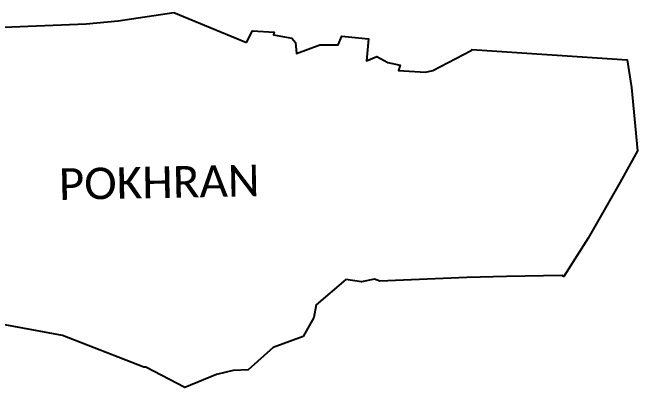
# Model space of a CAD drawing. Header units: metres. Extents: x 255252 to 262850, y 2202732 to 2208230.
# Drawn here: x 259051 to 262850, y 2205558 to 2207836 of the extents above; entities that cross this region are included whole.
import ezdxf

# ---------------------------------------------------------------- set-up
doc = ezdxf.new("R2010")
doc.units = ezdxf.units.M
doc.layers.add('village', color=3, linetype='Continuous')
doc.layers.add('VILLAGE NAME', color=250, linetype='Continuous')
doc.styles.get("Standard").update_dxf_attribs({"font": 'simplex.shx'})

msp = doc.modelspace()

# ---------------------------------------------------------------- linework, layer by layer
at = {"color": 6, "flags": 128}
msp.add_lwpolyline([(260032.8, 2207835.7), (260473.3, 2207654.3)], dxfattribs=at)
at = {"layer": 'village', "color": 6}
for points in [[(258997.5, 2207746.8, 0), (259498.1, 2207766.4, 0), (259693, 2207784.5, 0), (260032.8, 2207835.7, 0)], [(260473.3, 2207654.3, 0), (260510.5, 2207725, 0), (260641.4, 2207716.9, 0), (260637.5, 2207700.1, 0), (260750.1, 2207679.6, 0), (260771.6, 2207654.5, 0), (260778, 2207586.3, 0), (260919.1, 2207639.7, 0), (261031.6, 2207640.3, 0), (261052.9, 2207691.8, 0), (261216.3, 2207675, 0), (261204.1, 2207542.1, 0), (261266.3, 2207569, 0), (261332.3, 2207531.4, 0), (261408.1, 2207514.9, 0), (261398.4, 2207482.6, 0), (261562.8, 2207472.7, 0), (261606.1, 2207482.6, 0), (261839.8, 2207604.1, 0), (261842.8, 2207611, 0), (262788.3, 2207547.5, 0), (262814.5, 2207381, 0), (262850.5, 2206995, 0)], [(262850.5, 2206995, 0), (262746.1, 2206804.8, 0), (262550.1, 2206465, 0), (262401.7, 2206233.3, 0), (262391.7, 2206238, 0), (262054.3, 2206233.1, 0), (261812.6, 2206226.8, 0), (261284.1, 2206203.9, 0), (261252.3, 2206216.4, 0), (261172.6, 2206200, 0), (261078.1, 2206214.2, 0), (260897.9, 2206059.6, 0), (260883.7, 2205983.1, 0), (260817.4, 2205868.2, 0), (260635.3, 2205800.8, 0), (260484.5, 2205664.9, 0), (260393.5, 2205661.5, 0), (260291.6, 2205638, 0), (260097.9, 2205558.2, 0), (259862.2, 2205681.1, 0), (259850.6, 2205682.5, 0), (259355.2, 2205874.4, 0), (258947.3, 2205948, 0)]]:
    msp.add_polyline3d(points, dxfattribs=at)

# ---------------------------------------------------------------- texts
at = {"layer": 'VILLAGE NAME', "insert": (259331, 2206888.6), "char_height": 191.456, "attachment_point": 1, "rotation": 1.1028}
msp.add_mtext_dynamic_manual_height_columns('{\\fCalibri|b0|i0|c0|p34;POKHRAN}', width=1279.793, gutter_width=957.3, heights=[0], dxfattribs=at)

doc.saveas('drawing.dxf')
